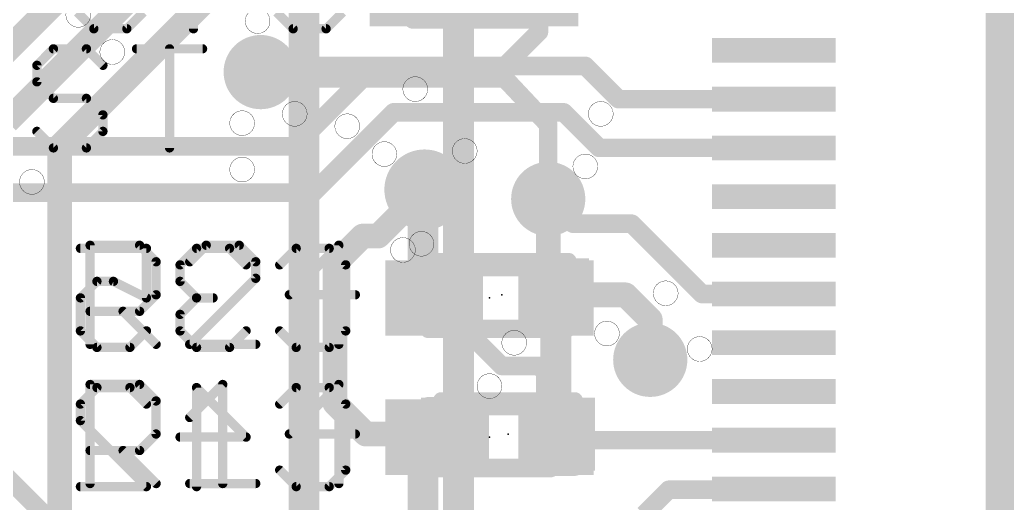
# Model space of a CAD drawing. Extents: x -18 to 144, y -21 to 125.
# Drawn here: x 43.38 to 51.5, y 65.88 to 69.85 of the extents above; entities that cross this region are included whole.
import ezdxf

# ---------------------------------------------------------------- set-up
doc = ezdxf.new("R2010")
doc.units = 0
for name, color, linetype in [('1', 22, 'CONTINUOUS'), ('114', 4, 'CONTINUOUS'), ('15', 23, 'CONTINUOUS'), ('16', 132, 'CONTINUOUS'), ('18', 110, 'CONTINUOUS'), ('2', 110, 'CONTINUOUS'), ('21', 253, 'CONTINUOUS'), ('22', 251, 'CONTINUOUS'), ('23', 53, 'CONTINUOUS'), ('24', 53, 'CONTINUOUS'), ('25', 253, 'CONTINUOUS'), ('28', 251, 'CONTINUOUS')]:
    doc.layers.add(name, color=color, linetype=linetype)

# ---------------------------------------------------------------- blocks, each defined once
blk = doc.blocks.new('RECT')
blk.add_solid([(-0.5, -0.5), (0.5, -0.5), (-0.5, 0.5), (0.5, 0.5)])
blk = doc.blocks.new('ROUNDV')
at = {"const_width": 0.5}
blk.add_lwpolyline([(0, -0.25, 1), (0, 0.25, 1), (0, -0.25)], format="xyb", dxfattribs=at)

msp = doc.modelspace()

# ---------------------------------------------------------------- linework, layer by layer
at = {"layer": '1'}
for points, const_width in [([(46.3042, 69.469), (45.6438, 68.8086)], 0.1524), ([(48.0314, 69.469), (46.3042, 69.469)], 0.1524), ([(48.3044, 69.196), (48.0314, 69.469)], 0.1524), ([(49.5808, 69.196), (48.3044, 69.196)], 0.1524), ([(46.4566, 69.088), (45.7962, 68.4276)], 0.1524), ([(47.8536, 69.088), (46.4566, 69.088)], 0.1524), ([(48.1456, 68.796), (47.8536, 69.088)], 0.1524), ([(45.6438, 68.8086), (42.4434, 68.8086)], 0.1524), ([(40.6146, 68.7578), (44.6278, 64.7446)], 0.1524), ([(49.5808, 68.796), (48.1456, 68.796)], 0.1524), ([(46.3296, 68.072), (46.7106, 68.453)], 0.2032), ([(45.7962, 68.4276), (42.2402, 68.4276)], 0.1524), ([(47.9298, 68.1736), (47.7266, 68.3768)], 0.1524), ([(48.4124, 68.1736), (47.9298, 68.1736)], 0.1524), ([(48.99, 67.596), (48.4124, 68.1736)], 0.1524), ([(45.974, 67.8434), (46.2026, 68.072)], 0.2032), ([(46.2026, 68.072), (46.3296, 68.072)], 0.2032), ([(45.974, 66.7004), (45.974, 67.8434)], 0.2032), ([(46.9106, 67.5894), (46.9106, 67.4402)], 0.1524), ([(47.7806, 67.5894), (48.3616, 67.5894)], 0.2032), ([(48.3616, 67.5894), (48.5648, 67.3862)], 0.2032), ([(49.5808, 67.596), (48.99, 67.596)], 0.1524), ([(46.9106, 67.4402), (47.3456, 67.0052)], 0.1524), ([(48.5648, 67.3862), (48.5648, 67.056)], 0.2032), ([(47.3456, 67.0052), (47.6504, 67.0052)], 0.1524), ([(47.6504, 67.0052), (47.7012, 66.9544)], 0.1524), ([(47.7012, 66.9544), (47.7012, 66.5766)], 0.1524), ([(46.228, 66.4464), (45.974, 66.7004)], 0.2032), ([(47.7012, 66.5766), (47.8314, 66.4464)], 0.1524), ([(46.9614, 66.4464), (46.228, 66.4464)], 0.2032), ([(47.8818, 66.396), (47.8314, 66.4464)], 0.1524), ([(49.5808, 66.396), (47.8818, 66.396)], 0.1524), ([(48.514, 65.786), (48.7172, 65.9892)], 0.1524), ([(48.7172, 65.9892), (49.574, 65.9892)], 0.1524), ([(49.574, 65.9892), (49.5808, 65.996)], 0.1524)]:
    msp.add_lwpolyline(points, dxfattribs=dict(at, const_width=const_width))
for points, const_width in [([(46.3042, 69.5071, 1), (46.3042, 69.4309)], 0.0762), ([(46.3311, 69.4421, 1), (46.2773, 69.4959)], 0.0762), ([(48.0583, 69.4959, 1), (48.0045, 69.4421)], 0.0762), ([(48.0314, 69.4309, 1), (48.0314, 69.5071)], 0.0762), ([(48.3044, 69.2341, 1), (48.3044, 69.1579)], 0.0762), ([(48.2775, 69.1691, 1), (48.3313, 69.2229)], 0.0762), ([(49.5808, 69.1579, 1), (49.5808, 69.2341)], 0.0762), ([(46.4566, 69.1261, 1), (46.4566, 69.0499)], 0.0762), ([(46.4835, 69.0611, 1), (46.4297, 69.1149)], 0.0762), ([(47.8805, 69.1149, 1), (47.8267, 69.0611)], 0.0762), ([(47.8536, 69.0499, 1), (47.8536, 69.1261)], 0.0762), ([(45.6438, 68.7705, 1), (45.6438, 68.8467)], 0.0762), ([(45.6169, 68.8355, 1), (45.6707, 68.7817)], 0.0762), ([(48.1456, 68.8341, 1), (48.1456, 68.7579)], 0.0762), ([(48.1187, 68.7691, 1), (48.1725, 68.8229)], 0.0762), ([(49.5808, 68.7579, 1), (49.5808, 68.8341)], 0.0762), ([(46.7465, 68.4171, 1), (46.6747, 68.4889)], 0.1016), ([(45.7693, 68.4545, 1), (45.8231, 68.4007)], 0.0762), ([(45.7962, 68.3895, 1), (45.7962, 68.4657)], 0.0762), ([(47.7535, 68.4037, 1), (47.6997, 68.3499)], 0.0762), ([(47.9298, 68.2117, 1), (47.9298, 68.1355)], 0.0762), ([(47.9029, 68.1467, 1), (47.9567, 68.2005)], 0.0762), ([(48.4393, 68.2005, 1), (48.3855, 68.1467)], 0.0762), ([(48.4124, 68.1355, 1), (48.4124, 68.2117)], 0.0762), ([(46.2026, 68.1228, 1), (46.2026, 68.0212)], 0.1016), ([(46.2385, 68.0361, 1), (46.1667, 68.1079)], 0.1016), ([(46.2937, 68.1079, 1), (46.3655, 68.0361)], 0.1016), ([(46.3296, 68.0212, 1), (46.3296, 68.1228)], 0.1016), ([(46.0248, 67.8434, 1), (45.9232, 67.8434)], 0.1016), ([(45.9381, 67.8793, 1), (46.0099, 67.8075)], 0.1016), ([(46.9487, 67.5894, 1), (46.8725, 67.5894)], 0.0762), ([(47.7806, 67.6402, 1), (47.7806, 67.5386)], 0.1016), ([(48.3975, 67.6253, 1), (48.3257, 67.5535)], 0.1016), ([(48.3616, 67.5386, 1), (48.3616, 67.6402)], 0.1016), ([(48.99, 67.6341, 1), (48.99, 67.5579)], 0.0762), ([(49.5808, 67.5579, 1), (49.5808, 67.6341)], 0.0762), ([(48.9631, 67.5691, 1), (49.0169, 67.6229)], 0.0762), ([(46.9375, 67.4671, 1), (46.8837, 67.4133)], 0.0762), ([(46.8725, 67.4402, 1), (46.9487, 67.4402)], 0.0762), ([(48.6156, 67.3862, 1), (48.514, 67.3862)], 0.1016), ([(48.5289, 67.3503, 1), (48.6007, 67.4221)], 0.1016), ([(48.514, 67.056, 1), (48.6156, 67.056)], 0.1016), ([(47.3456, 67.0433, 1), (47.3456, 66.9671)], 0.0762), ([(47.3187, 66.9783, 1), (47.3725, 67.0321)], 0.0762), ([(47.6773, 67.0321, 1), (47.6235, 66.9783)], 0.0762), ([(47.6504, 66.9671, 1), (47.6504, 67.0433)], 0.0762), ([(47.7393, 66.9544, 1), (47.6631, 66.9544)], 0.0762), ([(47.6743, 66.9275, 1), (47.7281, 66.9813)], 0.0762), ([(46.0099, 66.7363, 1), (45.9381, 66.6645)], 0.1016), ([(45.9232, 66.7004, 1), (46.0248, 66.7004)], 0.1016), ([(47.6631, 66.5766, 1), (47.7393, 66.5766)], 0.0762), ([(47.7281, 66.6035, 1), (47.6743, 66.5497)], 0.0762), ([(46.228, 66.4972, 1), (46.228, 66.3956)], 0.1016), ([(46.1921, 66.4105, 1), (46.2639, 66.4823)], 0.1016), ([(46.9614, 66.3956, 1), (46.9614, 66.4972)], 0.1016), ([(47.8583, 66.4733, 1), (47.8045, 66.4195)], 0.0762), ([(47.8045, 66.4195, 1), (47.8583, 66.4733)], 0.0762), ([(47.8818, 66.4341, 1), (47.8818, 66.3579)], 0.0762), ([(47.8549, 66.3691, 1), (47.9087, 66.4229)], 0.0762), ([(49.5808, 66.3579, 1), (49.5808, 66.4341)], 0.0762), ([(48.7172, 66.0273, 1), (48.7172, 65.9511)], 0.0762), ([(48.7441, 65.9623, 1), (48.6903, 66.0161)], 0.0762), ([(49.5471, 66.0161, 1), (49.6009, 65.9623)], 0.0762), ([(49.6077, 65.9691, 1), (49.5539, 66.0229)], 0.0762), ([(49.574, 65.9511, 1), (49.574, 66.0273)], 0.0762)]:
    msp.add_lwpolyline(points, format="xyb", dxfattribs=dict(at, const_width=const_width))
at = {"layer": '114', "const_width": 0.0025}
for points in [[(43.8658, 69.7865, 1), (43.8658, 69.9897, 1), (43.8658, 69.7865)], [(45.339, 69.7357, 1), (45.339, 69.9389, 1), (45.339, 69.7357)], [(44.1452, 69.4817, 1), (44.1452, 69.6849, 1), (44.1452, 69.4817)], [(46.6344, 69.1769, 1), (46.6344, 69.3801, 1), (46.6344, 69.1769)], [(45.6438, 68.9737, 1), (45.6438, 69.1769, 1), (45.6438, 68.9737)], [(48.1584, 68.9737, 1), (48.1584, 69.1769, 1), (48.1584, 68.9737)], [(45.212, 68.8975, 1), (45.212, 69.1007, 1), (45.212, 68.8975)], [(46.0756, 68.8721, 1), (46.0756, 69.0753, 1), (46.0756, 68.8721)], [(46.3804, 68.6435, 1), (46.3804, 68.8467, 1), (46.3804, 68.6435)], [(47.0408, 68.6689, 1), (47.0408, 68.8721, 1), (47.0408, 68.6689)], [(45.212, 68.5165, 1), (45.212, 68.7197, 1), (45.212, 68.5165)], [(48.0314, 68.5419, 1), (48.0314, 68.7451, 1), (48.0314, 68.5419)], [(43.4848, 68.4149, 1), (43.4848, 68.6181, 1), (43.4848, 68.4149)], [(46.6852, 67.9069, 1), (46.6852, 68.1101, 1), (46.6852, 67.9069)], [(46.5328, 67.8561, 1), (46.5328, 68.0593, 1), (46.5328, 67.8561)], [(48.6918, 67.5005, 1), (48.6918, 67.7037, 1), (48.6918, 67.5005)], [(48.2092, 67.1703, 1), (48.2092, 67.3735, 1), (48.2092, 67.1703)], [(47.4472, 67.0941, 1), (47.4472, 67.2973, 1), (47.4472, 67.0941)], [(48.9712, 67.0433, 1), (48.9712, 67.2465, 1), (48.9712, 67.0433)], [(47.244, 66.7385, 1), (47.244, 66.9417, 1), (47.244, 66.7385)]]:
    msp.add_lwpolyline(points, format="xyb", dxfattribs=at)
at = {"layer": '15', "const_width": 0.254}
for points in [[(45.72, 78.994), (45.72, 59.69)], [(46.99, 60.96), (46.99, 76.962)]]:
    msp.add_lwpolyline(points, dxfattribs=at)
at = {"layer": '16'}
for points, const_width in [([(47.6504, 70.104), (47.6504, 69.7484)], 0.1524), ([(47.6504, 69.7484), (47.3202, 69.4182)], 0.1524), ([(47.3202, 69.4182), (45.3644, 69.4182)], 0.254), ([(47.7266, 68.9864), (47.3202, 69.4182)], 0.1524), ([(47.7266, 68.3768), (47.7266, 68.9864)], 0.1524), ([(46.6979, 68.4403), (46.7106, 68.453)], 0.254), ([(46.6979, 67.564), (46.6979, 68.4403)], 0.254), ([(47.7266, 67.5767), (47.7266, 68.3768)], 0.2032), ([(47.7901, 67.564), (47.7266, 67.5767)], 0.2032), ([(47.7901, 66.421), (47.7901, 67.564)], 0.254), ([(46.6979, 66.421), (46.6979, 64.77)], 0.254), ([(46.6979, 66.421), (46.6979, 63.627)], 0.254)]:
    msp.add_lwpolyline(points, dxfattribs=dict(at, const_width=const_width))
for points, const_width in [([(47.6123, 69.7484, 1), (47.6885, 69.7484)], 0.0762), ([(47.6773, 69.7215, 1), (47.6235, 69.7753)], 0.0762), ([(45.3644, 69.4817, 1), (45.3644, 69.3547)], 0.127), ([(47.3202, 69.3547, 1), (47.3202, 69.4817)], 0.127), ([(47.3479, 69.4443, 1), (47.2925, 69.3921)], 0.0762), ([(47.2933, 69.4451, 1), (47.3471, 69.3913)], 0.0762), ([(47.7647, 68.9864, 1), (47.6885, 68.9864)], 0.0762), ([(47.6989, 68.9603, 1), (47.7543, 69.0125)], 0.0762), ([(46.7614, 68.4403, 1), (46.6344, 68.4403)], 0.127), ([(46.7555, 68.4081, 1), (46.6657, 68.4979)], 0.127), ([(46.653, 68.4852, 1), (46.7428, 68.3954)], 0.127), ([(47.7774, 68.3768, 1), (47.6758, 68.3768)], 0.1016), ([(47.6885, 68.3768, 1), (47.7647, 68.3768)], 0.0762), ([(47.7366, 67.6265, 1), (47.7166, 67.5269)], 0.1016), ([(47.8536, 67.564, 1), (47.7266, 67.564)], 0.127), ([(47.7801, 67.5142, 1), (47.8001, 67.6138)], 0.1016), ([(46.6344, 67.564, 1), (46.7614, 67.564)], 0.127), ([(47.6758, 67.5767, 1), (47.7774, 67.5767)], 0.1016), ([(46.7614, 66.421, 1), (46.6344, 66.421)], 0.127), ([(46.7614, 66.421, 1), (46.6344, 66.421)], 0.127), ([(47.7266, 66.421, 1), (47.8536, 66.421)], 0.127)]:
    msp.add_lwpolyline(points, format="xyb", dxfattribs=dict(at, const_width=const_width))
at = {"layer": '2', "const_width": 0.2032}
for points in [[(42.8498, 69.1642), (44.6024, 70.9168)], [(43.2816, 69.0118), (44.7548, 70.485)], [(43.7134, 68.8086), (44.958, 70.0532)], [(43.7134, 68.8086), (43.7134, 57.658)]]:
    msp.add_lwpolyline(points, dxfattribs=at)
at = {"layer": '2', "const_width": 0.1016}
for points in [[(43.7642, 68.8086, 1), (43.6626, 68.8086)], [(43.6775, 68.8445, 1), (43.7493, 68.7727)]]:
    msp.add_lwpolyline(points, format="xyb", dxfattribs=at)
at = {"layer": '21'}
for points, const_width in [([(43.6614, 69.6094), (43.5258, 69.4738)], 0.0762), ([(43.9325, 69.6094), (43.6614, 69.6094)], 0.0762), ([(44.0681, 69.4738), (43.9325, 69.6094)], 0.0762), ([(44.3444, 69.6094), (44.8867, 69.6094)], 0.0762), ([(44.6155, 68.7959), (44.6155, 69.6094)], 0.0762), ([(43.5258, 69.4738), (43.5258, 69.3382)], 0.0762), ([(43.5258, 69.3382), (43.6614, 69.2026)], 0.0762), ([(43.6614, 69.2026), (43.9325, 69.2026)], 0.0762), ([(43.9325, 69.2026), (44.0681, 69.0671)], 0.0762), ([(44.0681, 69.0671), (44.0681, 68.9315)], 0.0762), ([(43.6614, 68.7959), (43.5258, 68.9315)], 0.0762), ([(44.0681, 68.9315), (43.9325, 68.7959)], 0.0762), ([(43.9325, 68.7959), (43.6614, 68.7959)], 0.0762), ([(46.7956, 67.8694), (47.8956, 67.8694)], 0.127), ([(46.7956, 67.3094), (47.8956, 67.3094)], 0.127), ([(46.8464, 66.7264), (47.9464, 66.7264)], 0.127), ([(46.8464, 66.1664), (47.9464, 66.1664)], 0.127)]:
    msp.add_lwpolyline(points, dxfattribs=dict(at, const_width=const_width))
for points, const_width in [([(43.6614, 69.6284, 1), (43.6614, 69.5903)], 0.0381), ([(43.6748, 69.5959, 1), (43.6479, 69.6229)], 0.0381), ([(43.946, 69.6229, 1), (43.9191, 69.5959)], 0.0381), ([(43.9325, 69.5903, 1), (43.9325, 69.6284)], 0.0381), ([(44.3444, 69.6284, 1), (44.3444, 69.5903)], 0.0381), ([(44.6346, 69.6094, 1), (44.5965, 69.6094)], 0.0381), ([(44.8867, 69.5903, 1), (44.8867, 69.6284)], 0.0381), ([(43.5448, 69.4738, 1), (43.5067, 69.4738)], 0.0381), ([(43.5123, 69.4873, 1), (43.5393, 69.4603)], 0.0381), ([(44.0546, 69.4603, 1), (44.0816, 69.4873)], 0.0381), ([(43.5393, 69.3517, 1), (43.5123, 69.3248)], 0.0381), ([(43.5067, 69.3382, 1), (43.5448, 69.3382)], 0.0381), ([(43.6614, 69.2217, 1), (43.6614, 69.1836)], 0.0381), ([(43.6479, 69.1892, 1), (43.6748, 69.2161)], 0.0381), ([(43.946, 69.2161, 1), (43.9191, 69.1892)], 0.0381), ([(43.9325, 69.1836, 1), (43.9325, 69.2217)], 0.0381), ([(44.0872, 69.0671, 1), (44.0491, 69.0671)], 0.0381), ([(44.0546, 69.0536, 1), (44.0816, 69.0805)], 0.0381), ([(43.5393, 68.945, 1), (43.5123, 68.918)], 0.0381), ([(44.0816, 68.918, 1), (44.0546, 68.945)], 0.0381), ([(44.0491, 68.9315, 1), (44.0872, 68.9315)], 0.0381), ([(43.6614, 68.8149, 1), (43.6614, 68.7769)], 0.0381), ([(43.6479, 68.7824, 1), (43.6748, 68.8094)], 0.0381), ([(43.9191, 68.8094, 1), (43.946, 68.7824)], 0.0381), ([(43.9325, 68.7769, 1), (43.9325, 68.8149)], 0.0381), ([(44.5965, 68.7959, 1), (44.6346, 68.7959)], 0.0381), ([(46.7956, 67.9012, 1), (46.7956, 67.8376)], 0.0635), ([(47.8956, 67.8376, 1), (47.8956, 67.9012)], 0.0635), ([(46.7956, 67.3411, 1), (46.7956, 67.2776)], 0.0635), ([(47.8956, 67.2776, 1), (47.8956, 67.3411)], 0.0635), ([(46.8464, 66.7582, 1), (46.8464, 66.6946)], 0.0635), ([(47.9464, 66.6946, 1), (47.9464, 66.7582)], 0.0635), ([(46.8464, 66.1982, 1), (46.8464, 66.1347)], 0.0635), ([(47.9464, 66.1347, 1), (47.9464, 66.1982)], 0.0635)]:
    msp.add_lwpolyline(points, format="xyb", dxfattribs=dict(at, const_width=const_width))
at = {"layer": '22', "const_width": 0.1524}
for points in [[(47.617, 69.85), (46.617, 69.85)], [(46.744, 67.818), (47.744, 67.818)], [(47.744, 67.31), (46.744, 67.31)], [(46.744, 66.675), (47.744, 66.675)], [(47.744, 66.167), (46.744, 66.167)]]:
    msp.add_lwpolyline(points, dxfattribs=at)
at = {"layer": '22', "const_width": 0.0762}
for points in [[(46.617, 69.8881, 1), (46.617, 69.8119)], [(47.617, 69.8119, 1), (47.617, 69.8881)], [(46.744, 67.8561, 1), (46.744, 67.7799)], [(47.744, 67.7799, 1), (47.744, 67.8561)], [(46.744, 67.3481, 1), (46.744, 67.2719)], [(47.744, 67.2719, 1), (47.744, 67.3481)], [(46.744, 66.7131, 1), (46.744, 66.6369)], [(47.744, 66.6369, 1), (47.744, 66.7131)], [(46.744, 66.2051, 1), (46.744, 66.1289)], [(47.744, 66.1289, 1), (47.744, 66.2051)]]:
    msp.add_lwpolyline(points, format="xyb", dxfattribs=at)
at = {"layer": '23'}
for p in [(47.3456, 67.5894), (47.3964, 66.4464)]:
    msp.add_point(p, dxfattribs=at)
at = {"layer": '24'}
for p in [(47.244, 67.564), (47.244, 66.421)]:
    msp.add_point(p, dxfattribs=at)
at = {"layer": '25', "const_width": 0.0381}
for points in [[(43.9818, 67.9965, 1), (43.9437, 67.9965)], [(43.9628, 68.0155, 1), (43.9628, 67.9774)], [(44.383, 68.01, 1), (44.356, 67.983)], [(44.3695, 67.9774, 1), (44.3695, 68.0155)], [(44.9169, 68.0155, 1), (44.9169, 67.9774)], [(44.9304, 67.983, 1), (44.9035, 68.01)], [(45.2016, 68.01, 1), (45.1746, 67.983)], [(45.1881, 67.9774, 1), (45.1881, 68.0155)], [(46.0257, 67.9965, 1), (45.9876, 67.9965)], [(46.0201, 67.983, 1), (45.9932, 68.01)], [(44.5241, 67.8609, 1), (44.486, 67.8609)], [(44.4916, 67.8474, 1), (44.5186, 67.8744)], [(44.7679, 67.8744, 1), (44.7948, 67.8474)], [(45.3427, 67.8609, 1), (45.3046, 67.8609)], [(45.3102, 67.8474, 1), (45.3371, 67.8744)], [(45.3046, 67.7253, 1), (45.3427, 67.7253)], [(45.3371, 67.7119, 1), (45.3102, 67.7388)], [(44.486, 67.5897, 1), (44.5241, 67.5897)], [(44.5186, 67.5763, 1), (44.4916, 67.6032)], [(45.5999, 67.6088, 1), (45.5999, 67.5707)], [(45.5864, 67.6032, 1), (45.6134, 67.5763)], [(46.1422, 67.5707, 1), (46.1422, 67.6088)], [(43.9628, 67.4732, 1), (43.9628, 67.4351)], [(44.2474, 67.4676, 1), (44.2205, 67.4407)], [(44.356, 67.4676, 1), (44.383, 67.4407)], [(44.3695, 67.4351, 1), (44.3695, 67.4732)], [(43.9437, 67.183, 1), (43.9818, 67.183)], [(44.4916, 67.1695, 1), (44.5186, 67.1965)], [(44.7679, 67.1965, 1), (44.7948, 67.1695)], [(44.7813, 67.202, 1), (44.7813, 67.164)], [(45.3237, 67.164, 1), (45.3237, 67.202)], [(45.9876, 67.183, 1), (46.0257, 67.183)], [(43.9818, 66.8535, 1), (43.9437, 66.8535)], [(43.9628, 66.8725, 1), (43.9628, 66.8344)], [(44.383, 66.867, 1), (44.356, 66.84)], [(44.3695, 66.8344, 1), (44.3695, 66.8725)], [(45.0716, 66.8535, 1), (45.0335, 66.8535)], [(45.066, 66.84, 1), (45.039, 66.867)], [(46.0257, 66.8535, 1), (45.9876, 66.8535)], [(46.0201, 66.84, 1), (45.9932, 66.867)], [(44.5241, 66.7179, 1), (44.486, 66.7179)], [(44.4916, 66.7044, 1), (44.5186, 66.7314)], [(44.7679, 66.5958, 1), (44.7948, 66.5689)], [(44.486, 66.4467, 1), (44.5241, 66.4467)], [(44.5186, 66.4333, 1), (44.4916, 66.4602)], [(45.5999, 66.4658, 1), (45.5999, 66.4277)], [(45.5864, 66.4602, 1), (45.6134, 66.4333)], [(46.1422, 66.4277, 1), (46.1422, 66.4658)], [(43.9628, 66.3302, 1), (43.9628, 66.2921)], [(44.2474, 66.3246, 1), (44.2205, 66.2977)], [(44.356, 66.3246, 1), (44.383, 66.2977)], [(44.3695, 66.2921, 1), (44.3695, 66.3302)], [(43.9437, 66.04, 1), (43.9818, 66.04)], [(44.4916, 66.0265, 1), (44.5186, 66.0535)], [(44.7813, 66.059, 1), (44.7813, 66.021)], [(45.0335, 66.04, 1), (45.0716, 66.04)], [(45.3237, 66.021, 1), (45.3237, 66.059)], [(45.9876, 66.04, 1), (46.0257, 66.04)]]:
    msp.add_lwpolyline(points, format="xyb", dxfattribs=at)
at = {"layer": '25', "const_width": 0.0762}
for points in [[(43.9628, 67.183), (43.9628, 67.9965)], [(43.9628, 67.9965), (44.3695, 67.9965)], [(44.3695, 67.9965), (44.5051, 67.8609)], [(44.9169, 67.9965), (44.7813, 67.8609)], [(45.1881, 67.9965), (44.9169, 67.9965)], [(45.3237, 67.8609), (45.1881, 67.9965)], [(46.0067, 67.9965), (45.5999, 67.5897)], [(46.0067, 67.183), (46.0067, 67.9965)], [(44.5051, 67.8609), (44.5051, 67.5897)], [(45.3237, 67.7253), (45.3237, 67.8609)], [(44.7813, 67.183), (45.3237, 67.7253)], [(44.5051, 67.5897), (44.3695, 67.4542)], [(45.5999, 67.5897), (46.1422, 67.5897)], [(44.3695, 67.4542), (43.9628, 67.4542)], [(44.2339, 67.4542), (44.5051, 67.183)], [(45.3237, 67.183), (44.7813, 67.183)], [(43.9628, 66.04), (43.9628, 66.8535)], [(43.9628, 66.8535), (44.3695, 66.8535)], [(44.3695, 66.8535), (44.5051, 66.7179)], [(44.7813, 66.5823), (45.0525, 66.8535)], [(45.0525, 66.8535), (45.0525, 66.04)], [(46.0067, 66.8535), (45.5999, 66.4467)], [(46.0067, 66.04), (46.0067, 66.8535)], [(44.5051, 66.7179), (44.5051, 66.4467)], [(44.5051, 66.4467), (44.3695, 66.3112)], [(45.5999, 66.4467), (46.1422, 66.4467)], [(44.3695, 66.3112), (43.9628, 66.3112)], [(44.2339, 66.3112), (44.5051, 66.04)], [(44.7813, 66.04), (45.3237, 66.04)]]:
    msp.add_lwpolyline(points, dxfattribs=at)
at = {"layer": '28', "const_width": 0.0762}
for points in [[(44.8122, 69.7738), (44.8122, 70.5873)], [(43.9936, 69.7738), (43.858, 69.9094)], [(44.4003, 69.9094), (44.2648, 69.7738)], [(45.6308, 69.7738), (45.4952, 69.9094)], [(46.0375, 69.9094), (45.9019, 69.7738)], [(44.2648, 69.7738), (43.9936, 69.7738)], [(45.9019, 69.7738), (45.6308, 69.7738)], [(43.8834, 67.9711), (44.4257, 67.9711)], [(44.4257, 67.9711), (44.4257, 67.5643)], [(44.8376, 67.9711), (44.702, 67.8355)], [(45.1087, 67.9711), (44.8376, 67.9711)], [(45.2443, 67.8355), (45.1087, 67.9711)], [(45.5206, 67.8355), (45.6562, 67.9711)], [(45.6562, 67.9711), (45.9273, 67.9711)], [(45.9273, 67.9711), (46.0629, 67.8355)], [(44.702, 67.8355), (44.702, 67.6999)], [(46.0629, 67.8355), (46.0629, 67.2932)], [(44.019, 67.6999), (43.8834, 67.5643)], [(44.1546, 67.6999), (44.019, 67.6999)], [(44.4257, 67.5643), (44.1546, 67.6999)], [(44.702, 67.6999), (44.8376, 67.5643)], [(43.8834, 67.5643), (43.8834, 67.2932)], [(44.8376, 67.5643), (44.702, 67.4288)], [(44.8376, 67.5643), (44.9732, 67.5643)], [(44.702, 67.4288), (44.702, 67.2932)], [(43.8834, 67.2932), (44.019, 67.1576)], [(44.2902, 67.1576), (44.4257, 67.2932)], [(44.702, 67.2932), (44.8376, 67.1576)], [(45.1087, 67.1576), (45.2443, 67.2932)], [(45.6562, 67.1576), (45.5206, 67.2932)], [(46.0629, 67.2932), (45.9273, 67.1576)], [(44.019, 67.1576), (44.2902, 67.1576)], [(44.8376, 67.1576), (45.1087, 67.1576)], [(45.9273, 67.1576), (45.6562, 67.1576)], [(43.8834, 66.6925), (44.019, 66.8281)], [(44.019, 66.8281), (44.2902, 66.8281)], [(44.2902, 66.8281), (44.4257, 66.6925)], [(44.8376, 66.0146), (44.8376, 66.8281)], [(44.8376, 66.8281), (45.2443, 66.4213)], [(45.5206, 66.6925), (45.6562, 66.8281)], [(45.6562, 66.8281), (45.9273, 66.8281)], [(45.9273, 66.8281), (46.0629, 66.6925)], [(43.8834, 66.5569), (43.8834, 66.6925)], [(46.0629, 66.6925), (46.0629, 66.1502)], [(44.4257, 66.0146), (43.8834, 66.5569)], [(45.2443, 66.4213), (44.702, 66.4213)], [(45.6562, 66.0146), (45.5206, 66.1502)], [(46.0629, 66.1502), (45.9273, 66.0146)], [(43.8834, 66.0146), (44.4257, 66.0146)], [(45.9273, 66.0146), (45.6562, 66.0146)]]:
    msp.add_lwpolyline(points, dxfattribs=at)
at = {"layer": '28', "const_width": 0.0381}
for points in [[(43.9936, 69.7929, 1), (43.9936, 69.7548)], [(43.9801, 69.7603, 1), (44.0071, 69.7873)], [(44.2513, 69.7873, 1), (44.2782, 69.7603)], [(44.2648, 69.7548, 1), (44.2648, 69.7929)], [(44.7931, 69.7738, 1), (44.8312, 69.7738)], [(45.6308, 69.7929, 1), (45.6308, 69.7548)], [(45.6173, 69.7603, 1), (45.6442, 69.7873)], [(45.8884, 69.7873, 1), (45.9154, 69.7603)], [(45.9019, 69.7548, 1), (45.9019, 69.7929)], [(43.8834, 67.9901, 1), (43.8834, 67.952)], [(44.4448, 67.9711, 1), (44.4067, 67.9711)], [(44.4257, 67.952, 1), (44.4257, 67.9901)], [(44.8376, 67.9901, 1), (44.8376, 67.952)], [(44.851, 67.9576, 1), (44.8241, 67.9846)], [(45.1222, 67.9846, 1), (45.0953, 67.9576)], [(45.1087, 67.952, 1), (45.1087, 67.9901)], [(45.6562, 67.9901, 1), (45.6562, 67.952)], [(45.6696, 67.9576, 1), (45.6427, 67.9846)], [(45.9408, 67.9846, 1), (45.9138, 67.9576)], [(45.9273, 67.952, 1), (45.9273, 67.9901)], [(44.721, 67.8355, 1), (44.6829, 67.8355)], [(44.6885, 67.849, 1), (44.7155, 67.822)], [(45.2309, 67.822, 1), (45.2578, 67.849)], [(45.5071, 67.849, 1), (45.534, 67.822)], [(46.0819, 67.8355, 1), (46.0438, 67.8355)], [(46.0494, 67.822, 1), (46.0764, 67.849)], [(44.019, 67.719, 1), (44.019, 67.6809)], [(44.0325, 67.6865, 1), (44.0055, 67.7134)], [(44.1631, 67.717, 1), (44.1461, 67.6829)], [(44.1546, 67.6809, 1), (44.1546, 67.719)], [(44.6829, 67.6999, 1), (44.721, 67.6999)], [(44.7155, 67.7134, 1), (44.6885, 67.6865)], [(43.8699, 67.5778, 1), (43.8969, 67.5509)], [(43.9025, 67.5643, 1), (43.8644, 67.5643)], [(44.4067, 67.5643, 1), (44.4448, 67.5643)], [(44.4172, 67.5473, 1), (44.4343, 67.5814)], [(44.8376, 67.5834, 1), (44.8376, 67.5453)], [(44.851, 67.5509, 1), (44.8241, 67.5778)], [(44.8241, 67.5509, 1), (44.851, 67.5778)], [(44.9732, 67.5453, 1), (44.9732, 67.5834)], [(44.721, 67.4288, 1), (44.6829, 67.4288)], [(44.6885, 67.4422, 1), (44.7155, 67.4153)], [(43.8969, 67.3067, 1), (43.8699, 67.2797)], [(43.8644, 67.2932, 1), (43.9025, 67.2932)], [(44.4392, 67.2797, 1), (44.4123, 67.3067)], [(44.6829, 67.2932, 1), (44.721, 67.2932)], [(44.7155, 67.3067, 1), (44.6885, 67.2797)], [(45.2578, 67.2797, 1), (45.2309, 67.3067)], [(45.534, 67.3067, 1), (45.5071, 67.2797)], [(46.0438, 67.2932, 1), (46.0819, 67.2932)], [(46.0764, 67.2797, 1), (46.0494, 67.3067)], [(44.019, 67.1766, 1), (44.019, 67.1386)], [(44.0055, 67.1441, 1), (44.0325, 67.1711)], [(44.2767, 67.1711, 1), (44.3036, 67.1441)], [(44.2902, 67.1386, 1), (44.2902, 67.1766)], [(44.8376, 67.1766, 1), (44.8376, 67.1386)], [(44.8241, 67.1441, 1), (44.851, 67.1711)], [(45.0953, 67.1711, 1), (45.1222, 67.1441)], [(45.1087, 67.1386, 1), (45.1087, 67.1766)], [(45.6562, 67.1766, 1), (45.6562, 67.1386)], [(45.6427, 67.1441, 1), (45.6696, 67.1711)], [(45.9138, 67.1711, 1), (45.9408, 67.1441)], [(45.9273, 67.1386, 1), (45.9273, 67.1766)], [(44.019, 66.8471, 1), (44.019, 66.809)], [(44.0325, 66.8146, 1), (44.0055, 66.8416)], [(44.3036, 66.8416, 1), (44.2767, 66.8146)], [(44.2902, 66.809, 1), (44.2902, 66.8471)], [(44.851, 66.8416, 1), (44.8241, 66.8146)], [(44.8566, 66.8281, 1), (44.8185, 66.8281)], [(45.6562, 66.8471, 1), (45.6562, 66.809)], [(45.6696, 66.8146, 1), (45.6427, 66.8416)], [(45.9408, 66.8416, 1), (45.9138, 66.8146)], [(45.9273, 66.809, 1), (45.9273, 66.8471)], [(43.8699, 66.706, 1), (43.8969, 66.679)], [(43.9025, 66.6925, 1), (43.8644, 66.6925)], [(44.4123, 66.679, 1), (44.4392, 66.706)], [(45.5071, 66.706, 1), (45.534, 66.679)], [(46.0819, 66.6925, 1), (46.0438, 66.6925)], [(46.0494, 66.679, 1), (46.0764, 66.706)], [(43.8969, 66.5704, 1), (43.8699, 66.5435)], [(43.8644, 66.5569, 1), (43.9025, 66.5569)], [(44.702, 66.4404, 1), (44.702, 66.4023)], [(45.2309, 66.4079, 1), (45.2578, 66.4348)], [(45.2443, 66.4023, 1), (45.2443, 66.4404)], [(45.534, 66.1637, 1), (45.5071, 66.1367)], [(46.0438, 66.1502, 1), (46.0819, 66.1502)], [(46.0764, 66.1367, 1), (46.0494, 66.1637)], [(43.8834, 66.0336, 1), (43.8834, 65.9956)], [(44.4123, 66.0011, 1), (44.4392, 66.0281)], [(44.4257, 65.9956, 1), (44.4257, 66.0336)], [(45.6562, 66.0336, 1), (45.6562, 65.9956)], [(45.6427, 66.0011, 1), (45.6696, 66.0281)], [(45.9138, 66.0281, 1), (45.9408, 66.0011)], [(45.9273, 65.9956, 1), (45.9273, 66.0336)], [(44.8185, 66.0146, 1), (44.8566, 66.0146)]]:
    msp.add_lwpolyline(points, format="xyb", dxfattribs=at)

# ---------------------------------------------------------------- block references
at = {"layer": '1', "xscale": 8.1026, "yscale": 8.1026}
msp.add_blockref('RECT', (55.372, 69.596), dxfattribs=at)
at = {"layer": '1'}
for p, xscale, yscale, rotation in [((49.5808, 69.596), 0.2032, 1.016, 270), ((49.5808, 69.196), 0.2032, 1.016, 270), ((49.5808, 68.796), 0.2032, 1.016, 270), ((49.5808, 68.396), 0.2032, 1.016, 270), ((49.5808, 67.996), 0.2032, 1.016, 270), ((46.9106, 67.5894), 0.56, 0.6, 180), ((47.7806, 67.5894), 0.56, 0.6, 180), ((49.5808, 67.596), 0.2032, 1.016, 270), ((49.5808, 67.196), 0.2032, 1.016, 270), ((49.5808, 66.796), 0.2032, 1.016, 270), ((46.9614, 66.4464), 0.56, 0.6, 180), ((47.8314, 66.4464), 0.56, 0.6, 180), ((49.5808, 66.396), 0.2032, 1.016, 270), ((49.5808, 65.996), 0.2032, 1.016, 270)]:
    msp.add_blockref('RECT', p, dxfattribs=dict(at, xscale=xscale, yscale=yscale, rotation=rotation))
at = {"layer": '16', "xscale": 0.62, "yscale": 0.62, "rotation": 180}
for p in [(46.5709, 70.104), (47.6631, 70.104), (46.6979, 67.564), (47.7901, 67.564), (46.6979, 66.421), (47.7901, 66.421)]:
    msp.add_blockref('RECT', p, dxfattribs=at)
at = {"layer": '18'}
for p, xscale, yscale in [((45.3644, 69.4182), 0.6096, 0.6096), ((45.3644, 69.4182), 0.6096, 0.6096), ((46.7106, 68.453), 0.6604, 0.6604), ((46.7106, 68.453), 0.6604, 0.6604), ((47.7266, 68.3768), 0.6096, 0.6096), ((47.7266, 68.3768), 0.6096, 0.6096), ((48.5648, 67.056), 0.6096, 0.6096), ((48.5648, 67.056), 0.6096, 0.6096)]:
    msp.add_blockref('ROUNDV', p, dxfattribs=dict(at, xscale=xscale, yscale=yscale))

doc.saveas('drawing.dxf')
